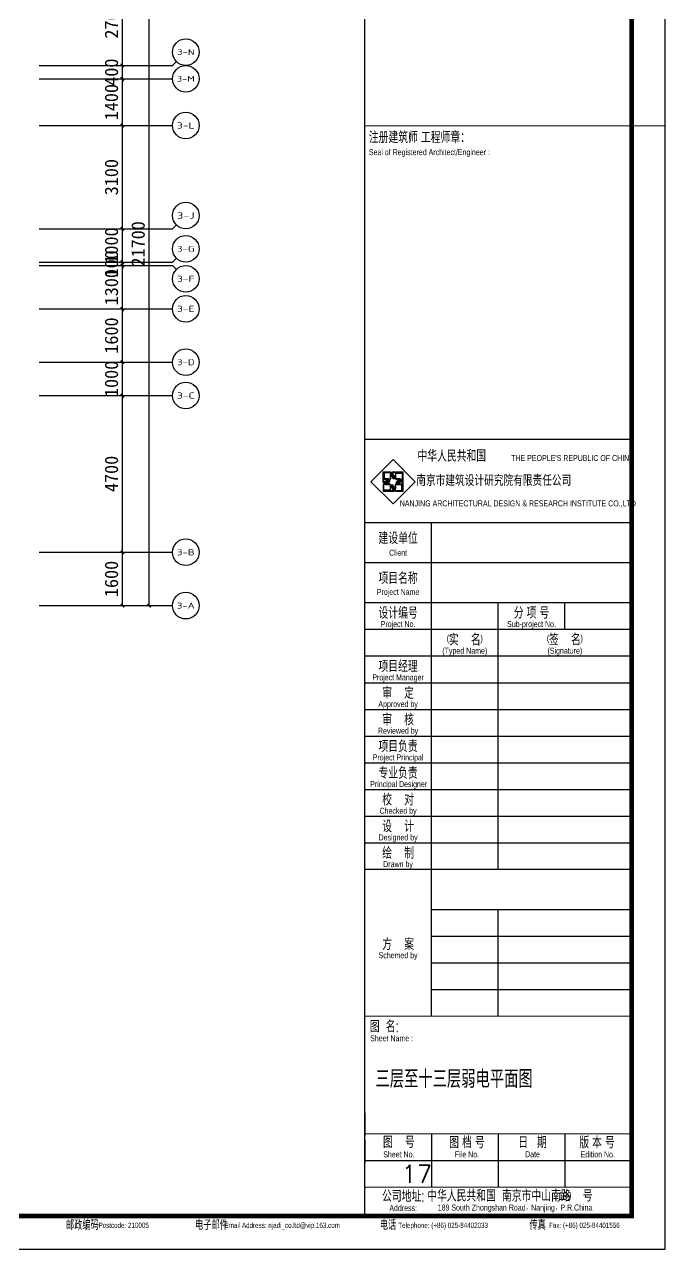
# Model space of a CAD drawing. Extents: x 2378699 to 2462834, y 1041771 to 1211756.
# Drawn here: x 2443615 to 2462834, y 1041788 to 1078528 of the extents above; entities that cross this region are included whole.
import ezdxf
from ezdxf.enums import TextEntityAlignment as Align

# ---------------------------------------------------------------- set-up
doc = ezdxf.new("R2010")
doc.units = 0
doc.header["$LTSCALE"] = 1000
doc.layers.get('0').update_dxf_attribs({"linetype": 'CONTINUOUS'})
doc.layers.get('Defpoints').update_dxf_attribs({"color": 6, "linetype": 'CONTINUOUS'})
for name, color, linetype in [('AXIS', 3, 'CONTINUOUS'), ('AXIS_TEXT', 7, 'CONTINUOUS'), ('LABEL_FIXBOX_PM', 7, 'CONTINUOUS'), ('LABEL_FIXTXT_PM', 3, 'CONTINUOUS'), ('LABEL_TXT_PM', 1, 'CONTINUOUS'), ('X1', 3, 'CONTINUOUS')]:
    doc.layers.add(name, color=color, linetype=linetype)
doc.styles.add('_TCH_AXIS', font='tssdeng.shx', dxfattribs={"width": 0.7, "bigfont": 'tssdchn.shx'})
doc.styles.add('COMPLEX', font='COMPLEX')
doc.styles.add('HZ', font='romans1.shx', dxfattribs={"width": 0.8, "bigfont": 'hztxt.shx'})
doc.styles.add('LABEL_FIXBOX_PM', font='tssdeng.shx', dxfattribs={"width": 0.7, "bigfont": 'tssdchn.shx'})
doc.styles.add('LABEL_FIXTXT_PM', font='pm_njadri_r.shx', dxfattribs={"width": 0.7, "bigfont": 'pm_njadri_hztxt.shx'})
doc.styles.add('LABEL_TXT_PM', font='pm_njadri_romans1.shx', dxfattribs={"width": 0.7, "bigfont": 'pm_njadri_hztxt.shx'})
doc.styles.add('黑体', font='simhei.ttf')
doc.dimstyles.new('_TCH_ARCH&&100', dxfattribs={"dimtxt": 400, "dimasz": 100, "dimexe": 250, "dimexo": 300, "dimgap": 126.25, "dimtad": 1, "dimdec": 0, "dimdsep": 46, "dimtxsty": '黑体', "dimblk": 'ARCHTICK', "dimcen": 0.09, "dimclrt": 7, "dimazin": 2, "dimtfac": 1, "dimtdec": 0, "dimtix": 1, "dimtmove": 2, "dimatfit": 3, "dimldrblk": 'ARCHTICK', "dimfxl": 0, "dimtolj": 1, "dimtzin": 0, "dimarcsym": 0})
pattern_1 = [(0, (-730.89111, -636.81473), (0.078125, 0.15625), [0, -0.15625])]

# ---------------------------------------------------------------- blocks, each defined once
blk = doc.blocks.new('PMSheet_A1_20150113_5-3892016032414355901')
at = {"layer": 'LABEL_FIXBOX_PM'}
h = blk.add_hatch(color=256, dxfattribs=at)
h.paths.add_polyline_path([(762.26, 232.85), (762.26, 231.16), (762.39, 231.16), (762.39, 233.19), (759.25, 233.19), (759.34, 233.06), (760.21, 233.06), (760.21, 231.79), (760.35, 231.58), (760.35, 232.85)])
h.paths.add_polyline_path([(756.57, 233.19), (756.57, 230.05), (756.7, 230.14), (756.7, 231.01), (757.97, 231.01), (758.18, 231.16), (756.91, 231.16), (756.91, 233.06), (758.61, 233.06), (758.61, 233.19)])
h.paths.add_polyline_path([(758.61, 231.16), (758.84, 231.16), (758.84, 232.1), (758.61, 232.45)])
h.paths.add_polyline_path([(760.35, 231.16), (760.35, 230.92), (761.3, 230.92), (761.65, 231.16)])
h.paths.add_polyline_path([(760.99, 229.55), (760.77, 229.41), (762.05, 229.41), (762.05, 227.5), (760.35, 227.5), (760.35, 227.37), (762.39, 227.37), (762.39, 230.51), (762.26, 230.42), (762.26, 229.55)])
h.paths.add_polyline_path([(760.12, 228.46), (760.35, 228.11), (760.35, 229.41), (760.12, 229.41)])
h.paths.add_polyline_path([(756.7, 227.71), (756.7, 229.41), (756.57, 229.41), (756.57, 227.37), (759.71, 227.37), (759.62, 227.5), (758.75, 227.5), (758.75, 228.78), (758.61, 228.99), (758.61, 227.71)])
h.paths.add_polyline_path([(758.61, 229.41), (758.61, 229.65), (757.66, 229.65), (757.31, 229.41)])
h = blk.add_hatch(dxfattribs=at)
h.set_pattern_fill('DOTS', color=256, scale=2.5, style=0)
h.set_pattern_definition(pattern_1)
h.paths.add_polyline_path([(759.25, 233.19), (758.61, 233.19), (758.61, 232.45), (759.49, 231.16), (760.35, 231.16), (760.35, 231.58)])
h = blk.add_hatch(dxfattribs=at)
h.set_pattern_fill('DOTS', color=256, scale=2.5, style=0)
h.set_pattern_definition(pattern_1)
h.paths.add_polyline_path([(758.61, 230.29), (758.61, 231.16), (758.18, 231.16), (756.57, 230.05), (756.57, 229.41), (757.31, 229.41)])
h = blk.add_hatch(dxfattribs=at)
h.set_pattern_fill('DOTS', color=256, scale=2.5, style=0)
h.set_pattern_definition(pattern_1)
h.paths.add_polyline_path([(759.47, 229.41), (758.61, 229.41), (758.61, 228.99), (759.71, 227.37), (760.35, 227.37), (760.35, 228.11)])
h = blk.add_hatch(dxfattribs=at)
h.set_pattern_fill('DOTS', color=256, scale=2.5, style=0)
h.set_pattern_definition(pattern_1)
h.paths.add_polyline_path([(760.35, 230.27), (760.35, 229.41), (760.77, 229.41), (762.39, 230.51), (762.39, 231.16), (761.65, 231.16)])
for p, q in [((756.57, 233.19), (758.61, 233.19)), ((756.57, 230.05), (756.57, 233.19)), ((756.91, 233.06), (758.61, 233.06)), ((756.91, 231.16), (756.91, 233.06)), ((758.61, 233.19), (758.61, 233.06)), ((758.61, 232.45), (758.61, 231.16)), ((758.61, 232.45), (758.84, 232.1)), ((758.84, 231.16), (758.84, 232.1)), ((759.25, 233.19), (762.39, 233.19)), ((759.25, 233.19), (759.34, 233.06)), ((759.34, 233.06), (760.21, 233.06)), ((760.21, 233.06), (760.21, 231.79)), ((760.21, 231.79), (760.35, 231.58)), ((760.35, 232.85), (762.26, 232.85)), ((760.35, 231.58), (760.35, 232.85)), ((762.26, 232.85), (762.26, 231.16)), ((762.39, 233.19), (762.39, 227.37)), ((756.57, 230.05), (756.7, 230.14)), ((756.57, 229.41), (756.57, 227.37)), ((756.57, 229.41), (756.7, 229.41)), ((756.7, 231.01), (757.97, 231.01)), ((756.7, 230.14), (756.7, 231.01)), ((756.7, 227.71), (756.7, 229.41)), ((758.18, 231.16), (756.91, 231.16)), ((757.31, 229.41), (757.66, 229.65)), ((757.31, 229.41), (758.61, 229.41)), ((758.61, 229.65), (757.66, 229.65)), ((757.97, 231.01), (758.18, 231.16)), ((758.61, 231.16), (758.84, 231.16)), ((758.61, 229.41), (758.61, 229.65)), ((758.75, 228.78), (758.61, 228.99)), ((758.61, 228.99), (758.61, 227.71)), ((758.75, 227.5), (758.75, 228.78)), ((760.35, 229.41), (760.12, 229.41)), ((760.12, 229.41), (760.12, 228.46)), ((760.35, 228.11), (760.12, 228.46)), ((761.65, 231.16), (760.35, 231.16)), ((760.35, 231.16), (760.35, 230.92)), ((760.35, 230.92), (761.3, 230.92)), ((760.35, 228.11), (760.35, 229.41)), ((760.99, 229.55), (760.77, 229.41)), ((760.77, 229.41), (762.05, 229.41)), ((762.26, 229.55), (760.99, 229.55)), ((761.65, 231.16), (761.3, 230.92)), ((762.05, 229.41), (762.05, 227.5)), ((762.39, 231.16), (762.26, 231.16)), ((762.39, 230.51), (762.26, 230.42)), ((762.26, 230.42), (762.26, 229.55)), ((759.71, 227.37), (756.57, 227.37)), ((758.61, 227.71), (756.7, 227.71)), ((759.62, 227.5), (758.75, 227.5)), ((759.71, 227.37), (759.62, 227.5)), ((762.05, 227.5), (760.35, 227.5)), ((760.35, 227.37), (760.35, 227.5)), ((762.39, 227.37), (760.35, 227.37)), ((771, 186), (771, 218)), ((751, 206), (831, 206)), ((751, 194), (831, 194)), ((791, 186), (791, 194)), ((811, 186), (811, 194)), ((771, 70), (771, 186)), ((791, 114), (791, 186)), ((751, 178), (831, 178)), ((751, 170), (831, 170)), ((751, 162), (831, 162)), ((751, 154), (831, 154)), ((751, 146), (831, 146)), ((751, 138), (831, 138)), ((751, 130), (831, 130)), ((751, 122), (831, 122)), ((791, 70), (791, 102)), ((771, 94), (831, 94)), ((771, 86), (831, 86)), ((771, 78), (831, 78)), ((751, 41), (751, 34)), ((771, 34.7), (771, 18.7)), ((791, 34.7), (791, 18.7)), ((811, 34.7), (811, 18.7)), ((751, 33), (751, 26)), ((830.99, 26.64), (750.88, 26.64)), ((751.35, 18.64), (750.88, 18.64))]:
    blk.add_line(p, q, dxfattribs=at)
for points in [[(0, 594), (841, 594), (841, 0), (0, 0)], [(759.48, 223.59), (766.17, 230.28), (759.48, 236.97), (752.79, 230.28)]]:
    blk.add_lwpolyline(points, close=True, dxfattribs=at)
at = {"layer": 'LABEL_FIXBOX_PM', "const_width": 1.4}
blk.add_lwpolyline([(831, 584), (25, 584), (25, 10), (831, 10)], close=True, dxfattribs=at)
at = {"layer": 'LABEL_FIXBOX_PM', "const_width": 0.35}
for points in [[(751, 10), (751, 584)], [(751, 337), (831, 337)], [(841, 337), (831, 337)], [(751, 243), (831, 243)], [(751, 218), (831, 218)], [(751, 186), (831, 186)], [(751, 114), (831, 114)], [(751, 70), (831, 70)], [(751, 34.7), (831, 34.7)], [(751, 18.7), (831, 18.7)]]:
    blk.add_lwpolyline(points, dxfattribs=at)
at = {"layer": 'LABEL_FIXBOX_PM'}
blk.add_lwpolyline([(771, 102), (831, 102)], dxfattribs=at)
at = {"layer": 'LABEL_FIXBOX_PM', "style": 'LABEL_FIXBOX_PM', "width": 0.8}
blk.add_text('南京市建筑设计研究院有限责任公司', height=3.3, dxfattribs=at).set_placement((766.46, 229))
at = {"layer": 'LABEL_FIXTXT_PM', "style": 'LABEL_FIXTXT_PM', "width": 0.7}
for s, height, p in [('注册建筑师 工程师章：', 3.5, (752.24, 331.8)), ('Seal of Registered Architect/Engineer :', 1.8, (752.24, 328.21)), ('中华人民共和国', 3.5, (766.81, 236.26)), ("THE PEOPLE'S REPUBLIC OF CHINA", 1.8, (794.91, 236.49)), ('189', 2.4, (809.19, 14.85))]:
    blk.add_text(s, height=height, dxfattribs=at).set_placement(p)
for s, height, p in [('/', 2.4, (764.22, 333.62)), ('Sheet Name :', 1.8, (752.62, 63.36)), ('189 South Zhongshan Road，Nanjing，P.R.China', 1.8, (772.89, 12.59))]:
    blk.add_text(s, height=height, dxfattribs=at).set_placement(p, align=Align.MIDDLE_LEFT)
for s, height, p in [('NANJING ARCHITECTURAL DESIGN & RESEARCH INSTITUTE CO.,LTD', 1.8, (796.91, 222.87)), ('Postcode: 210005', 1.6, (678.72, 6.46)), ('Email Address: njadi_co.ltd@vip.163.com', 1.6, (726.27, 6.46)), ('Telephone: (+86) 025-84402033', 1.6, (774.51, 6.46)), ('Fax: (+86) 025-84401556', 1.6, (816.86, 6.46))]:
    blk.add_text(s, height=height, dxfattribs=at).set_placement(p, align=Align.CENTER)
for s, height, p in [('建设单位', 3.5, (761, 213.52)), ('Client', 1.8, (761, 208.99)), ('项目名称', 3.5, (761, 201.52)), ('Project Name', 1.8, (761, 196.99)), ('设计编号', 3.5, (761, 191.09)), ('分 项 号', 3.5, (801, 191.09)), ('Project No.', 1.8, (761, 187.36)), ('Sub-project No.', 1.8, (801, 187.36)), ('(               )', 2, (781, 183.09)), ('实    名', 3.5, (781, 183.09)), ('(               )', 2, (811, 183.09)), ('签    名', 3.5, (811, 183.09)), ('(Typed Name)', 1.8, (781, 179.36)), ('(Signature)', 1.8, (811, 179.36)), ('项目经理', 3.5, (761, 175.09)), ('Project Manager', 1.8, (761, 171.36)), ('审    定', 3.5, (761, 167.09)), ('Approved by', 1.8, (761, 163.36)), ('审    核', 3.5, (761, 159.09)), ('Reviewed by', 1.8, (761, 155.36)), ('项目负责', 3.5, (761, 151.09)), ('Project Principal', 1.8, (761, 147.36)), ('专业负责', 3.5, (761, 143.09)), ('Principal Designer', 1.8, (761.17, 139.36)), ('校    对', 3.5, (761, 135.09)), ('Checked by', 1.8, (761, 131.36)), ('设    计', 3.5, (761, 127.09)), ('Designed by', 1.8, (761, 123.36)), ('绘    制', 3.5, (761, 119.09)), ('Drawn by', 1.8, (761, 115.36)), ('方    案', 3.5, (761, 91.75)), ('Schemed by', 1.8, (761, 88.02)), ('图  名:', 3.5, (756.85, 67.09)), ('图    号', 3.5, (761.24, 32.29)), ('图 档 号', 3.5, (781.65, 32.29)), ('日   期', 3.5, (801.3, 32.29)), ('版 本 号', 3.5, (820.66, 32.29)), ('Sheet No.', 1.8, (761.24, 28.56)), ('File No.', 1.8, (781.65, 28.56)), ('Date', 1.8, (801.3, 28.56)), ('Edition No.', 1.8, (820.86, 28.56)), ('公司地址:', 3.5, (762.53, 16.19)), ('中华人民共和国  南京市中山南路    号', 3.5, (794.52, 16.32)), ('Address:', 1.8, (762.53, 12.46)), ('邮政编码', 2.7, (666.35, 7.55)), ('电子邮件', 2.7, (705.05, 7.55)), ('电话', 2.7, (757.98, 7.55)), ('传真', 2.7, (802.84, 7.55))]:
    blk.add_text(s, height=height, dxfattribs=at).set_placement(p, align=Align.MIDDLE)
at = {"layer": 'LABEL_TXT_PM', "style": 'LABEL_TXT_PM'}
for tag, height, width, p in [('修改图应说明理由', 4.5, 0.7, (788.35, 468.8)), ('出图章签名', 4.5, 0.7, (759.46, 338.09)), ('建设单位_U01', 4.5, 0.7, (800.9, 212.14)), ('建设单位', 4.5, 0.7, (800.9, 210.2)), ('建设单位_D01', 4.5, 0.7, (800.9, 207.4)), ('项目名称_U01', 4.5, 0.7, (800.9, 200.42)), ('项目名称', 4.5, 0.7, (800.9, 198.19)), ('项目名称_D01', 4.5, 0.7, (800.9, 195.3)), ('设计编号', 4.5, 0.6, (780.76, 187.9)), ('分项号', 4.5, 0.6, (820.26, 188)), ('项目经理', 4.5, 0.7, (780.26, 172)), ('项目经理签名', 4.5, 0.7, (810.18, 172.26)), ('审定签名', 4.5, 0.7, (810.18, 164.16)), ('审定', 4.5, 0.7, (780.26, 163.9)), ('审核', 4.5, 0.7, (780.26, 156)), ('审核签名', 4.5, 0.7, (810.18, 156.26)), ('项目负责', 4.5, 0.7, (780.26, 148)), ('项目负责签名', 4.5, 0.7, (810.18, 148.26)), ('专业负责', 4.5, 0.7, (780.26, 140)), ('专业负责签名', 4.5, 0.7, (810.18, 140.26)), ('校对', 4.5, 0.7, (780.26, 131.9)), ('校对签名', 4.5, 0.7, (810.18, 132.16)), ('设计', 4.5, 0.7, (780.26, 124)), ('设计签名', 4.5, 0.7, (810.18, 124.26)), ('绘制', 4.5, 0.7, (780.26, 115.9)), ('绘制签名', 4.5, 0.7, (810.18, 116.16)), ('方案_01', 4.5, 0.7, (780.26, 95.9)), ('方案_01签名', 4.5, 0.7, (810.18, 96.16)), ('方案_02', 4.5, 0.7, (780.26, 87.9)), ('方案_02签名', 4.5, 0.7, (810.18, 88.16)), ('方案_03', 4.5, 0.7, (780.29, 79.9)), ('方案_03签名', 4.5, 0.7, (810.2, 80.16)), ('方案_04签名', 4.5, 0.7, (810.18, 72.16)), ('方案_04', 4.5, 0.7, (780.26, 71.9)), ('图名_U02', 4.5, 0.7, (790.5, 60.2)), ('图名_U01', 4.5, 0.7, (790.5, 54.2)), ('图名', 4.5, 0.7, (790.5, 47.96)), ('图名_D01', 4.5, 0.7, (790.5, 42.4)), ('图名_D02', 4.5, 0.7, (790.5, 37)), ('图号', 3.5, 0.7, (760.97, 20.95)), ('图档号', 3.5, 0.7, (781.1, 20.95)), ('日期', 3.5, 0.7, (801.07, 20.95)), ('版本号', 3.5, 0.7, (820.27, 20.95))]:
    blk.add_attdef(tag, text='', height=height, dxfattribs=dict(at, width=width)).set_placement(p, align=Align.CENTER)
blk = doc.blocks.new('_ArchTick')
at = {"color": 0, "linetype": 'ByBlock', "const_width": 0.4}
blk.add_lwpolyline([(-0.5, -0.5), (0.5, 0.5)], dxfattribs=at)
blk = doc.blocks.new('*D124')
at = {"layer": 'AXIS', "color": 0, "lineweight": -2}
for p, q in [((2444351, 1062699), (2446801, 1062699)), ((2446551, 1061099), (2446551, 1062699)), ((2444351, 1061099), (2446801, 1061099))]:
    blk.add_line(p, q, dxfattribs=at)
at = {"layer": 'Defpoints', "color": 0}
for p in [(2444051, 1062699), (2446551, 1062699), (2444051, 1061099)]:
    blk.add_point(p, dxfattribs=at)
at = {"layer": 'AXIS', "color": 0, "lineweight": -2, "xscale": 100, "yscale": 100, "zscale": 100}
for p, rotation in [((2446551, 1062699), 90), ((2446551, 1061099), 270)]:
    blk.add_blockref('_ArchTick', p, dxfattribs=dict(at, rotation=rotation))
at = {"layer": 'AXIS', "color": 7, "insert": (2446223, 1061899), "char_height": 400, "attachment_point": 5, "rotation": 90, "style": '黑体'}
blk.add_mtext('\\A1;1600', dxfattribs=at)
blk = doc.blocks.new('*D125')
at = {"layer": 'AXIS', "color": 0, "lineweight": -2}
for p, q in [((2444351, 1067399), (2446801, 1067399)), ((2446551, 1062699), (2446551, 1067399)), ((2444351, 1062699), (2446801, 1062699))]:
    blk.add_line(p, q, dxfattribs=at)
at = {"layer": 'Defpoints', "color": 0}
for p in [(2444051, 1067399), (2446551, 1067399), (2444051, 1062699)]:
    blk.add_point(p, dxfattribs=at)
at = {"layer": 'AXIS', "color": 0, "lineweight": -2, "xscale": 100, "yscale": 100, "zscale": 100}
for p, rotation in [((2446551, 1067399), 90), ((2446551, 1062699), 270)]:
    blk.add_blockref('_ArchTick', p, dxfattribs=dict(at, rotation=rotation))
at = {"layer": 'AXIS', "color": 7, "insert": (2446223, 1065049), "char_height": 400, "attachment_point": 5, "rotation": 90, "style": '黑体'}
blk.add_mtext('\\A1;4700', dxfattribs=at)
blk = doc.blocks.new('*D126')
at = {"layer": 'AXIS', "color": 0, "lineweight": -2}
for p, q in [((2444351, 1068399), (2446801, 1068399)), ((2446551, 1068399), (2446551, 1068499)), ((2446551, 1067399), (2446551, 1068399)), ((2444351, 1067399), (2446801, 1067399)), ((2446551, 1067399), (2446551, 1067299))]:
    blk.add_line(p, q, dxfattribs=at)
at = {"layer": 'Defpoints', "color": 0}
for p in [(2444051, 1068399), (2446551, 1068399), (2444051, 1067399)]:
    blk.add_point(p, dxfattribs=at)
at = {"layer": 'AXIS', "color": 0, "lineweight": -2, "xscale": 100, "yscale": 100, "zscale": 100}
for p, rotation in [((2446551, 1068399), 270), ((2446551, 1067399), 90)]:
    blk.add_blockref('_ArchTick', p, dxfattribs=dict(at, rotation=rotation))
at = {"layer": 'AXIS', "color": 7, "insert": (2446223, 1067899), "char_height": 400, "attachment_point": 5, "rotation": 90, "style": '黑体'}
blk.add_mtext('\\A1;1000', dxfattribs=at)
blk = doc.blocks.new('*D127')
at = {"layer": 'AXIS', "color": 0, "lineweight": -2}
for p, q in [((2444351, 1069999), (2446801, 1069999)), ((2446551, 1068399), (2446551, 1069999)), ((2444351, 1068399), (2446801, 1068399))]:
    blk.add_line(p, q, dxfattribs=at)
at = {"layer": 'Defpoints', "color": 0}
for p in [(2444051, 1069999), (2446551, 1069999), (2444051, 1068399)]:
    blk.add_point(p, dxfattribs=at)
at = {"layer": 'AXIS', "color": 0, "lineweight": -2, "xscale": 100, "yscale": 100, "zscale": 100}
for p, rotation in [((2446551, 1069999), 90), ((2446551, 1068399), 270)]:
    blk.add_blockref('_ArchTick', p, dxfattribs=dict(at, rotation=rotation))
at = {"layer": 'AXIS', "color": 7, "insert": (2446223, 1069199), "char_height": 400, "attachment_point": 5, "rotation": 90, "style": '黑体'}
blk.add_mtext('\\A1;1600', dxfattribs=at)
blk = doc.blocks.new('*D128')
at = {"layer": 'AXIS', "color": 0, "lineweight": -2}
for p, q in [((2446551, 1071299), (2446551, 1071399)), ((2444351, 1071299), (2446801, 1071299)), ((2446551, 1069999), (2446551, 1071299)), ((2444351, 1069999), (2446801, 1069999)), ((2446551, 1069999), (2446551, 1069899))]:
    blk.add_line(p, q, dxfattribs=at)
at = {"layer": 'Defpoints', "color": 0}
for p in [(2444051, 1071299), (2446551, 1071299), (2444051, 1069999)]:
    blk.add_point(p, dxfattribs=at)
at = {"layer": 'AXIS', "color": 0, "lineweight": -2, "xscale": 100, "yscale": 100, "zscale": 100}
for p, rotation in [((2446551, 1071299), 270), ((2446551, 1069999), 90)]:
    blk.add_blockref('_ArchTick', p, dxfattribs=dict(at, rotation=rotation))
at = {"layer": 'AXIS', "color": 7, "insert": (2446223, 1070649), "char_height": 400, "attachment_point": 5, "rotation": 90, "style": '黑体'}
blk.add_mtext('\\A1;1300', dxfattribs=at)
blk = doc.blocks.new('*D129')
at = {"layer": 'AXIS', "color": 0, "lineweight": -2}
for p, q in [((2444351, 1071399), (2446801, 1071399)), ((2446551, 1071399), (2446551, 1071499)), ((2446551, 1071299), (2446551, 1071399)), ((2444351, 1071299), (2446801, 1071299)), ((2446551, 1071299), (2446551, 1071199))]:
    blk.add_line(p, q, dxfattribs=at)
at = {"layer": 'Defpoints', "color": 0}
for p in [(2444051, 1071399), (2446551, 1071399), (2444051, 1071299)]:
    blk.add_point(p, dxfattribs=at)
at = {"layer": 'AXIS', "color": 0, "lineweight": -2, "xscale": 100, "yscale": 100, "zscale": 100}
for p, rotation in [((2446551, 1071399), 270), ((2446551, 1071299), 90)]:
    blk.add_blockref('_ArchTick', p, dxfattribs=dict(at, rotation=rotation))
at = {"layer": 'AXIS', "color": 7, "insert": (2446223, 1071349), "char_height": 400, "attachment_point": 5, "rotation": 90, "style": '黑体'}
blk.add_mtext('\\A1;100', dxfattribs=at)
blk = doc.blocks.new('*D130')
at = {"layer": 'AXIS', "color": 0, "lineweight": -2}
for p, q in [((2446551, 1072399), (2446551, 1072499)), ((2444351, 1072399), (2446801, 1072399)), ((2446551, 1071399), (2446551, 1072399)), ((2444351, 1071399), (2446801, 1071399)), ((2446551, 1071399), (2446551, 1071299))]:
    blk.add_line(p, q, dxfattribs=at)
at = {"layer": 'Defpoints', "color": 0}
for p in [(2444051, 1072399), (2446551, 1072399), (2444051, 1071399)]:
    blk.add_point(p, dxfattribs=at)
at = {"layer": 'AXIS', "color": 0, "lineweight": -2, "xscale": 100, "yscale": 100, "zscale": 100}
for p, rotation in [((2446551, 1072399), 270), ((2446551, 1071399), 90)]:
    blk.add_blockref('_ArchTick', p, dxfattribs=dict(at, rotation=rotation))
at = {"layer": 'AXIS', "color": 7, "insert": (2446223, 1071899), "char_height": 400, "attachment_point": 5, "rotation": 90, "style": '黑体'}
blk.add_mtext('\\A1;1000', dxfattribs=at)
blk = doc.blocks.new('*D131')
at = {"layer": 'AXIS', "color": 0, "lineweight": -2}
for p, q in [((2444351, 1075499), (2446801, 1075499)), ((2446551, 1072399), (2446551, 1075499)), ((2444351, 1072399), (2446801, 1072399))]:
    blk.add_line(p, q, dxfattribs=at)
at = {"layer": 'Defpoints', "color": 0}
for p in [(2444051, 1075499), (2446551, 1075499), (2444051, 1072399)]:
    blk.add_point(p, dxfattribs=at)
at = {"layer": 'AXIS', "color": 0, "lineweight": -2, "xscale": 100, "yscale": 100, "zscale": 100}
for p, rotation in [((2446551, 1075499), 90), ((2446551, 1072399), 270)]:
    blk.add_blockref('_ArchTick', p, dxfattribs=dict(at, rotation=rotation))
at = {"layer": 'AXIS', "color": 7, "insert": (2446223, 1073949), "char_height": 400, "attachment_point": 5, "rotation": 90, "style": '黑体'}
blk.add_mtext('\\A1;3100', dxfattribs=at)
blk = doc.blocks.new('*D132')
at = {"layer": 'AXIS', "color": 0, "lineweight": -2}
for p, q in [((2444351, 1076899), (2446801, 1076899)), ((2446551, 1075499), (2446551, 1076899)), ((2444351, 1075499), (2446801, 1075499))]:
    blk.add_line(p, q, dxfattribs=at)
at = {"layer": 'Defpoints', "color": 0}
for p in [(2444051, 1076899), (2446551, 1076899), (2444051, 1075499)]:
    blk.add_point(p, dxfattribs=at)
at = {"layer": 'AXIS', "color": 0, "lineweight": -2, "xscale": 100, "yscale": 100, "zscale": 100}
for p, rotation in [((2446551, 1076899), 90), ((2446551, 1075499), 270)]:
    blk.add_blockref('_ArchTick', p, dxfattribs=dict(at, rotation=rotation))
at = {"layer": 'AXIS', "color": 7, "insert": (2446223, 1076199), "char_height": 400, "attachment_point": 5, "rotation": 90, "style": '黑体'}
blk.add_mtext('\\A1;1400', dxfattribs=at)
blk = doc.blocks.new('*D133')
at = {"layer": 'AXIS', "color": 0, "lineweight": -2}
for p, q in [((2444351, 1077299), (2446801, 1077299)), ((2446551, 1077299), (2446551, 1077399)), ((2446551, 1076899), (2446551, 1077299)), ((2444351, 1076899), (2446801, 1076899)), ((2446551, 1076899), (2446551, 1076799))]:
    blk.add_line(p, q, dxfattribs=at)
at = {"layer": 'Defpoints', "color": 0}
for p in [(2444051, 1077299), (2446551, 1077299), (2444051, 1076899)]:
    blk.add_point(p, dxfattribs=at)
at = {"layer": 'AXIS', "color": 0, "lineweight": -2, "xscale": 100, "yscale": 100, "zscale": 100}
for p, rotation in [((2446551, 1077299), 270), ((2446551, 1076899), 90)]:
    blk.add_blockref('_ArchTick', p, dxfattribs=dict(at, rotation=rotation))
at = {"layer": 'AXIS', "color": 7, "insert": (2446223, 1077099), "char_height": 400, "attachment_point": 5, "rotation": 90, "style": '黑体'}
blk.add_mtext('\\A1;400', dxfattribs=at)
blk = doc.blocks.new('*D134')
at = {"layer": 'AXIS', "color": 0, "lineweight": -2}
for p, q in [((2444351, 1079999), (2446801, 1079999)), ((2446551, 1077299), (2446551, 1079999)), ((2444351, 1077299), (2446801, 1077299))]:
    blk.add_line(p, q, dxfattribs=at)
at = {"layer": 'Defpoints', "color": 0}
for p in [(2444051, 1079999), (2446551, 1079999), (2444051, 1077299)]:
    blk.add_point(p, dxfattribs=at)
at = {"layer": 'AXIS', "color": 0, "lineweight": -2, "xscale": 100, "yscale": 100, "zscale": 100}
for p, rotation in [((2446551, 1079999), 90), ((2446551, 1077299), 270)]:
    blk.add_blockref('_ArchTick', p, dxfattribs=dict(at, rotation=rotation))
at = {"layer": 'AXIS', "color": 7, "insert": (2446223, 1078649), "char_height": 400, "attachment_point": 5, "rotation": 90, "style": '黑体'}
blk.add_mtext('\\A1;2700', dxfattribs=at)
blk = doc.blocks.new('*D137')
at = {"layer": 'AXIS', "color": 0, "lineweight": -2}
for p, q in [((2444351, 1082799), (2447601, 1082799)), ((2447351, 1061099), (2447351, 1082799)), ((2444351, 1061099), (2447601, 1061099))]:
    blk.add_line(p, q, dxfattribs=at)
at = {"layer": 'Defpoints', "color": 0}
for p in [(2444051, 1082799), (2447351, 1082799), (2444051, 1061099)]:
    blk.add_point(p, dxfattribs=at)
at = {"layer": 'AXIS', "color": 0, "lineweight": -2, "xscale": 100, "yscale": 100, "zscale": 100}
for p, rotation in [((2447351, 1082799), 90), ((2447351, 1061099), 270)]:
    blk.add_blockref('_ArchTick', p, dxfattribs=dict(at, rotation=rotation))
at = {"layer": 'AXIS', "color": 7, "insert": (2447023, 1071949), "char_height": 400, "attachment_point": 5, "rotation": 90, "style": '黑体'}
blk.add_mtext('\\A1;21700', dxfattribs=at)
blk = doc.blocks.new('_AXISO')
blk.add_circle((0, 0), 0.5)
at = {"layer": 'AXIS_TEXT', "style": 'COMPLEX', "width": 1.041667}
blk.add_attdef('A', text='', height=0.56, dxfattribs=at).set_placement((-0.25, -0.28), (0.25, -0.28), align=Align.FIT)

msp = doc.modelspace()

# ---------------------------------------------------------------- linework, layer by layer
at = {"layer": 'AXIS'}
for p, q in [((2444051, 1077299.3), (2448051, 1077299.3)), ((2448168.2, 1077416.5), (2448051, 1077299.3)), ((2444051, 1076899.3), (2448051, 1076899.3)), ((2444051, 1075499.3), (2448051, 1075499.3)), ((2448168.2, 1072516.5), (2448051, 1072399.3)), ((2444051, 1072399.3), (2448051, 1072399.3)), ((2444051, 1071399.3), (2448051, 1071399.3)), ((2448168.2, 1071516.5), (2448051, 1071399.3)), ((2444051, 1071299.3), (2448051, 1071299.3)), ((2448168.2, 1071182.2), (2448051, 1071299.3)), ((2444051, 1069999.3), (2448051, 1069999.3)), ((2444051, 1068399.3), (2448051, 1068399.3)), ((2444051, 1067399.3), (2448051, 1067399.3)), ((2444051, 1062699.3), (2448051, 1062699.3)), ((2444051, 1061099.3), (2448051, 1061099.3))]:
    msp.add_line(p, q, dxfattribs=at)

# ---------------------------------------------------------------- block references
at = {"xscale": 100, "yscale": 100, "zscale": 100}
msp.add_blockref('PMSheet_A1_20150113_5-3892016032414355901', (2378716.3, 1041788.3), dxfattribs=at)
at = {"layer": 'AXIS'}
ref = msp.add_blockref('_AXISO', (2448451, 1077699.3), dxfattribs=dict(at, xscale=800, yscale=800, zscale=800))
ref.add_attrib('A', '3-N', dxfattribs={"layer": 'AXIS_TEXT', "height": 174.59, "style": '_TCH_AXIS', "width": 1.320635}).set_placement((2448185, 1077612), (2448717, 1077612), align=Align.FIT)
ref = msp.add_blockref('_AXISO', (2448451, 1076899.3), dxfattribs=dict(at, xscale=800, yscale=800, zscale=800))
ref.add_attrib('A', '3-M', dxfattribs={"layer": 'AXIS_TEXT', "height": 169.79, "style": '_TCH_AXIS', "width": 1.317972}).set_placement((2448184.2, 1076814.4), (2448717.8, 1076814.4), align=Align.FIT)
ref = msp.add_blockref('_AXISO', (2448451, 1075499.3), dxfattribs=dict(at, xscale=800, yscale=800, zscale=800))
ref.add_attrib('A', '3-L', dxfattribs={"layer": 'AXIS_TEXT', "height": 185, "style": '_TCH_AXIS', "width": 1.280788}).set_placement((2448186.7, 1075406.8), (2448715.3, 1075406.8), align=Align.FIT)
ref = msp.add_blockref('_AXISO', (2448451, 1072799.3), dxfattribs=dict(at, xscale=800, yscale=800, zscale=800))
ref.add_attrib('A', '3-J', dxfattribs={"layer": 'AXIS_TEXT', "height": 196.63, "style": '_TCH_AXIS', "width": 1.238095}).set_placement((2448188.8, 1072701), (2448713.2, 1072701), align=Align.FIT)
ref = msp.add_blockref('_AXISO', (2448451, 1071799.3), dxfattribs=dict(at, xscale=800, yscale=800, zscale=800))
ref.add_attrib('A', '3-G', dxfattribs={"layer": 'AXIS_TEXT', "height": 177.09, "style": '_TCH_AXIS', "width": 1.278689}).set_placement((2448185.4, 1071710.8), (2448716.6, 1071710.8), align=Align.FIT)
ref = msp.add_blockref('_AXISO', (2448451, 1070899.3), dxfattribs=dict(at, xscale=800, yscale=800, zscale=800))
ref.add_attrib('A', '3-F', dxfattribs={"layer": 'AXIS_TEXT', "height": 182.29, "style": '_TCH_AXIS', "width": 1.280065}).set_placement((2448186.3, 1070808.2), (2448715.8, 1070808.2), align=Align.FIT)
ref = msp.add_blockref('_AXISO', (2448451, 1069999.3), dxfattribs=dict(at, xscale=800, yscale=800, zscale=800))
ref.add_attrib('A', '3-E', dxfattribs={"layer": 'AXIS_TEXT', "height": 182.29, "style": '_TCH_AXIS', "width": 1.280065}).set_placement((2448186.3, 1069908.2), (2448715.8, 1069908.2), align=Align.FIT)
ref = msp.add_blockref('_AXISO', (2448451, 1068399.3), dxfattribs=dict(at, xscale=800, yscale=800, zscale=800))
ref.add_attrib('A', '3-D', dxfattribs={"layer": 'AXIS_TEXT', "height": 179.65, "style": '_TCH_AXIS', "width": 1.279365}).set_placement((2448185.8, 1068309.5), (2448716.2, 1068309.5), align=Align.FIT)
ref = msp.add_blockref('_AXISO', (2448451, 1067399.3), dxfattribs=dict(at, xscale=800, yscale=800, zscale=800))
ref.add_attrib('A', '3-C', dxfattribs={"layer": 'AXIS_TEXT', "height": 185, "style": '_TCH_AXIS', "width": 1.217799}).set_placement((2448186.7, 1067306.8), (2448715.3, 1067306.8), align=Align.FIT)
ref = msp.add_blockref('_AXISO', (2448451, 1062699.3), dxfattribs=dict(at, xscale=800, yscale=800, zscale=800))
ref.add_attrib('A', '3-B', dxfattribs={"layer": 'AXIS_TEXT', "height": 179.65, "style": '_TCH_AXIS', "width": 1.279365}).set_placement((2448185.8, 1062609.5), (2448716.2, 1062609.5), align=Align.FIT)
ref = msp.add_blockref('_AXISO', (2448451, 1061099.3), dxfattribs=dict(at, xscale=800, yscale=800, zscale=800))
ref.add_attrib('A', '3-A', dxfattribs={"layer": 'AXIS_TEXT', "height": 177.09, "style": '_TCH_AXIS', "width": 1.258065}).set_placement((2448185.4, 1061010.8), (2448716.6, 1061010.8), align=Align.FIT)

# ---------------------------------------------------------------- texts
at = {"layer": 'X1', "style": 'HZ', "width": 0.8}
msp.add_text('三层至十三层弱电平面图', height=535.475, dxfattribs=at).set_placement((2454138.9, 1046636))
at = {"layer": 'X1', "style": 'HZ'}
msp.add_text('17', height=535.47, dxfattribs=at).set_placement((2454920.4, 1043785.2))

# ---------------------------------------------------------------- dimensions: what is measured, and where the dimension line sits
at = {"layer": 'AXIS'}
for p1, p2, distance, picture, middle in [((2444051, 1061099.3), (2444051, 1082799.3), -3300, '*D137', (2447022.5, 1071949.3)), ((2444051, 1077299.3), (2444051, 1079999.3), -2500, '*D134', (2446222.5, 1078649.3)), ((2444051, 1076899.3), (2444051, 1077299.3), -2500, '*D133', (2446222.5, 1077099.3)), ((2444051, 1075499.3), (2444051, 1076899.3), -2500, '*D132', (2446222.5, 1076199.3)), ((2444051, 1072399.3), (2444051, 1075499.3), -2500, '*D131', (2446222.5, 1073949.3)), ((2444051, 1071399.3), (2444051, 1072399.3), -2500, '*D130', (2446222.5, 1071899.3)), ((2444051, 1071299.3), (2444051, 1071399.3), -2500, '*D129', (2446222.5, 1071349.3)), ((2444051, 1069999.3), (2444051, 1071299.3), -2500, '*D128', (2446222.5, 1070649.3)), ((2444051, 1068399.3), (2444051, 1069999.3), -2500, '*D127', (2446222.5, 1069199.3)), ((2444051, 1067399.3), (2444051, 1068399.3), -2500, '*D126', (2446222.5, 1067899.3)), ((2444051, 1062699.3), (2444051, 1067399.3), -2500, '*D125', (2446222.5, 1065049.3)), ((2444051, 1061099.3), (2444051, 1062699.3), -2500, '*D124', (2446222.5, 1061899.3))]:
    dim = msp.add_aligned_dim(p1=p1, p2=p2, distance=distance, dimstyle='_TCH_ARCH&&100', dxfattribs=at)
    dim.commit()
    dim.dimension.update_dxf_attribs({"geometry": picture, "text_midpoint": middle})

doc.saveas('drawing.dxf')
